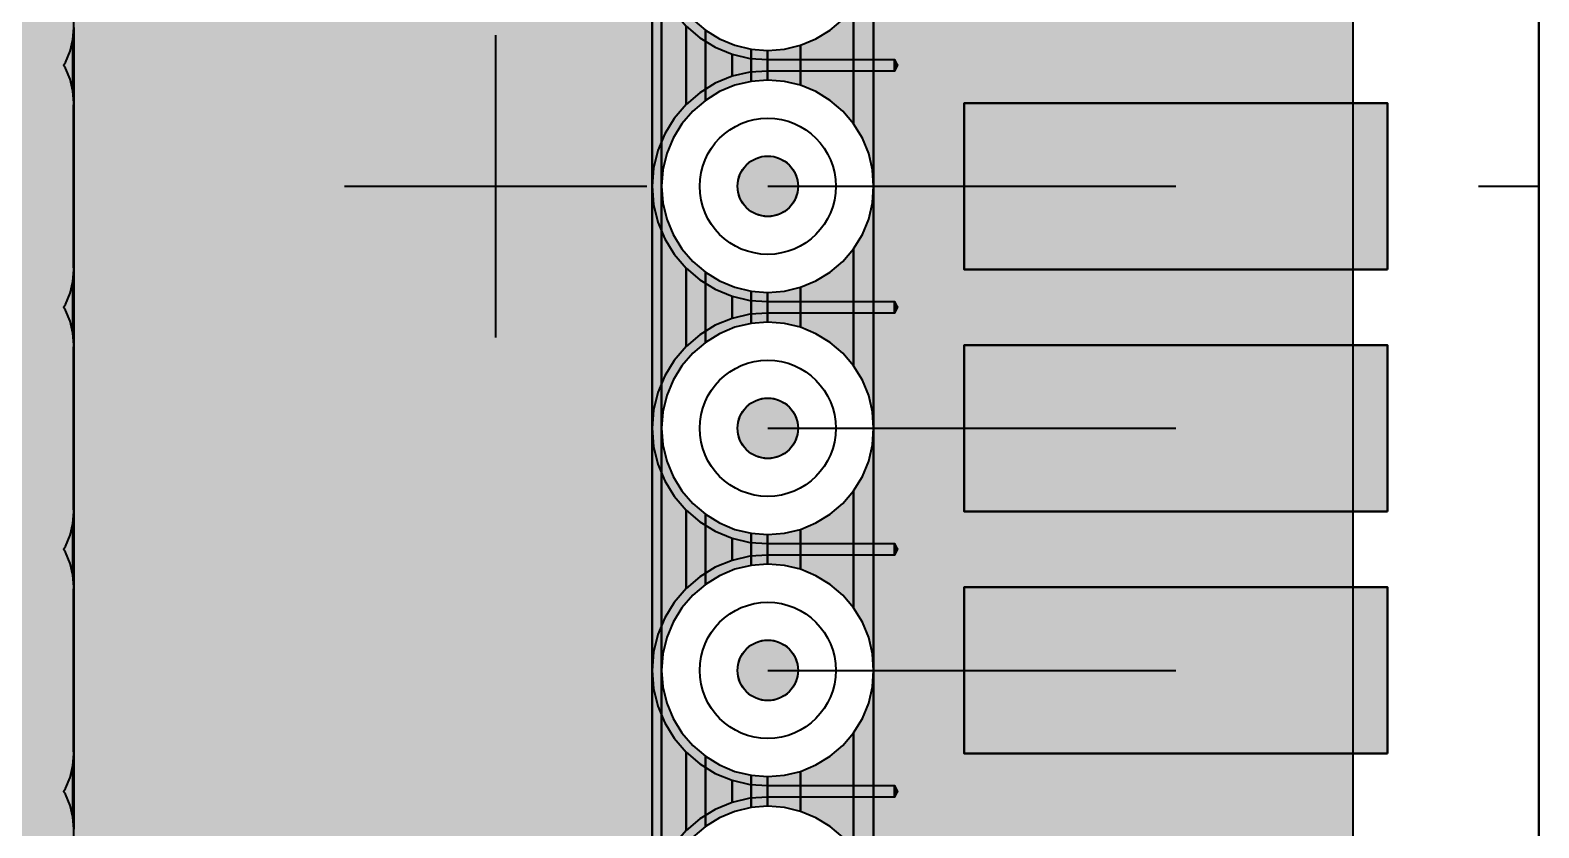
# Model space of a CAD drawing. Header units: millimetres. Extents: x 3.5 to 57, y 2.4 to 42.4.
# Drawn here: x 51.981 to 56.97, y 20.307 to 22.943 of the extents above; entities that cross this region are included whole.
import ezdxf

# ---------------------------------------------------------------- set-up
doc = ezdxf.new("R2010")
doc.units = ezdxf.units.MM
for name, color, linetype in [('bottom_copper', 7, 'Continuous'), ('drill_plated', 7, 'Continuous'), ('outline', 7, 'Continuous'), ('top_copper', 7, 'Continuous'), ('top_silk', 7, 'Continuous')]:
    doc.layers.add(name, color=color, linetype=linetype)

# ---------------------------------------------------------------- blocks, each defined once
blk = doc.blocks.new('Block734')
at = {"layer": 'bottom_copper', "lineweight": 40}
for points in [[(1.8268, 0), (0.2415, 0), (0.2415, 22.5001), (1.8268, 22.5001), (1.8268, 0)], [(0.2415, 11.1354), (0.2383, 11.1903), (0.2254, 11.2439), (0.2043, 11.2948), (0.1755, 11.3418), (0.1755, 11.729), (0.2043, 11.776), (0.2254, 11.8269), (0.2383, 11.8805), (0.2415, 11.9354), (0.2415, 11.1354)], [(0.1755, 11.3418), (0.1398, 11.3837), (0.0979, 11.4194), (0.0509, 11.4482), (0, 11.4693), (0, 11.6015), (0.0509, 11.6226), (0.0979, 11.6514), (0.1398, 11.6871), (0.1755, 11.729), (0.1755, 11.3418)], [(0, 11.4693), (-0.0536, 11.4822), (-0.1085, 11.4865), (-0.109, 11.4864), (-0.109, 11.5844), (-0.1085, 11.5843), (-0.0536, 11.5886), (0, 11.6015), (0, 11.4693)], [(0.2415, 10.3354), (0.2383, 10.3903), (0.2254, 10.4439), (0.2043, 10.4948), (0.1755, 10.5418), (0.1755, 10.929), (0.2043, 10.976), (0.2254, 11.0269), (0.2383, 11.0805), (0.2415, 11.1354), (0.2415, 10.3354)], [(0.1755, 10.5418), (0.1398, 10.5837), (0.0979, 10.6194), (0.0509, 10.6482), (0, 10.6693), (0, 10.8015), (0.0509, 10.8226), (0.0979, 10.8514), (0.1398, 10.8871), (0.1755, 10.929), (0.1755, 10.5418)], [(0, 10.6693), (-0.0536, 10.6822), (-0.1085, 10.6865), (-0.109, 10.6864), (-0.109, 10.7844), (-0.1085, 10.7843), (-0.0536, 10.7886), (0, 10.8015), (0, 10.6693)], [(0.2415, 9.5354), (0.2383, 9.5903), (0.2254, 9.6439), (0.2043, 9.6948), (0.1755, 9.7418), (0.1755, 10.129), (0.2043, 10.176), (0.2254, 10.2269), (0.2383, 10.2805), (0.2415, 10.3354), (0.2415, 9.5354)], [(0.1755, 9.7418), (0.1398, 9.7837), (0.0979, 9.8194), (0.0509, 9.8482), (0, 9.8693), (0, 10.0015), (0.0509, 10.0226), (0.0979, 10.0514), (0.1398, 10.0871), (0.1755, 10.129), (0.1755, 9.7418)], [(0, 9.8693), (-0.0536, 9.8822), (-0.1085, 9.8865), (-0.109, 9.8864), (-0.109, 9.9844), (-0.1085, 9.9843), (-0.0536, 9.9886), (0, 10.0015), (0, 9.8693)], [(0.2415, 8.7354), (0.2383, 8.7903), (0.2254, 8.8439), (0.2043, 8.8948), (0.1755, 8.9418), (0.1755, 9.329), (0.2043, 9.376), (0.2254, 9.4269), (0.2383, 9.4805), (0.2415, 9.5354), (0.2415, 8.7354)], [(0.1755, 8.9418), (0.1398, 8.9837), (0.0979, 9.0194), (0.0509, 9.0482), (0, 9.0693), (0, 9.2015), (0.0509, 9.2226), (0.0979, 9.2514), (0.1398, 9.2871), (0.1755, 9.329), (0.1755, 8.9418)], [(0, 9.0693), (-0.0536, 9.0822), (-0.1085, 9.0865), (-0.109, 9.0864), (-0.109, 9.1844), (-0.1085, 9.1843), (-0.0536, 9.1886), (0, 9.2015), (0, 9.0693)]]:
    blk.add_hatch(color=7, dxfattribs=at).paths.add_polyline_path(points, flags=0)
at = {"layer": 'bottom_copper', "color": 7, "lineweight": 40}
for points in [[(1.8268, 0), (0.2415, 0), (0.2415, 22.5001), (1.8268, 22.5001), (1.8268, 0)], [(0.2415, 11.1354), (0.2383, 11.1903), (0.2254, 11.2439), (0.2043, 11.2948), (0.1755, 11.3418), (0.1755, 11.729), (0.2043, 11.776), (0.2254, 11.8269), (0.2383, 11.8805), (0.2415, 11.9354), (0.2415, 11.1354)], [(0.1755, 11.3418), (0.1398, 11.3837), (0.0979, 11.4194), (0.0509, 11.4482), (0, 11.4693), (0, 11.6015), (0.0509, 11.6226), (0.0979, 11.6514), (0.1398, 11.6871), (0.1755, 11.729), (0.1755, 11.3418)], [(0, 11.4693), (-0.0536, 11.4822), (-0.1085, 11.4865), (-0.109, 11.4864), (-0.109, 11.5844), (-0.1085, 11.5843), (-0.0536, 11.5886), (0, 11.6015), (0, 11.4693)], [(0.2415, 10.3354), (0.2383, 10.3903), (0.2254, 10.4439), (0.2043, 10.4948), (0.1755, 10.5418), (0.1755, 10.929), (0.2043, 10.976), (0.2254, 11.0269), (0.2383, 11.0805), (0.2415, 11.1354), (0.2415, 10.3354)], [(0.1755, 10.5418), (0.1398, 10.5837), (0.0979, 10.6194), (0.0509, 10.6482), (0, 10.6693), (0, 10.8015), (0.0509, 10.8226), (0.0979, 10.8514), (0.1398, 10.8871), (0.1755, 10.929), (0.1755, 10.5418)], [(0, 10.6693), (-0.0536, 10.6822), (-0.1085, 10.6865), (-0.109, 10.6864), (-0.109, 10.7844), (-0.1085, 10.7843), (-0.0536, 10.7886), (0, 10.8015), (0, 10.6693)], [(0.2415, 9.5354), (0.2383, 9.5903), (0.2254, 9.6439), (0.2043, 9.6948), (0.1755, 9.7418), (0.1755, 10.129), (0.2043, 10.176), (0.2254, 10.2269), (0.2383, 10.2805), (0.2415, 10.3354), (0.2415, 9.5354)], [(0.1755, 9.7418), (0.1398, 9.7837), (0.0979, 9.8194), (0.0509, 9.8482), (0, 9.8693), (0, 10.0015), (0.0509, 10.0226), (0.0979, 10.0514), (0.1398, 10.0871), (0.1755, 10.129), (0.1755, 9.7418)], [(0, 9.8693), (-0.0536, 9.8822), (-0.1085, 9.8865), (-0.109, 9.8864), (-0.109, 9.9844), (-0.1085, 9.9843), (-0.0536, 9.9886), (0, 10.0015), (0, 9.8693)], [(0.2415, 8.7354), (0.2383, 8.7903), (0.2254, 8.8439), (0.2043, 8.8948), (0.1755, 8.9418), (0.1755, 9.329), (0.2043, 9.376), (0.2254, 9.4269), (0.2383, 9.4805), (0.2415, 9.5354), (0.2415, 8.7354)], [(0.1755, 8.9418), (0.1398, 8.9837), (0.0979, 9.0194), (0.0509, 9.0482), (0, 9.0693), (0, 9.2015), (0.0509, 9.2226), (0.0979, 9.2514), (0.1398, 9.2871), (0.1755, 9.329), (0.1755, 8.9418)], [(0, 9.0693), (-0.0536, 9.0822), (-0.1085, 9.0865), (-0.109, 9.0864), (-0.109, 9.1844), (-0.1085, 9.1843), (-0.0536, 9.1886), (0, 9.2015), (0, 9.0693)]]:
    blk.add_lwpolyline(points, close=True, dxfattribs=at)
blk = doc.blocks.new('Block2128')
at = {"layer": 'bottom_copper', "lineweight": 40}
for points in [[(4.3404, 8.4999), (0.6267, 8.4999), (0.6267, 31), (4.3404, 31), (4.3404, 8.4999)], [(4.4851, 19.9193), (4.4432, 19.8836), (4.4075, 19.8417), (4.3787, 19.7947), (4.3576, 19.7438), (4.3447, 19.6902), (4.3404, 19.6353), (4.3404, 20.4353), (4.3447, 20.3804), (4.3576, 20.3268), (4.3787, 20.2759), (4.4075, 20.2289), (4.4432, 20.187), (4.4851, 20.1513), (4.4851, 19.9193)], [(4.6366, 19.9821), (4.583, 19.9692), (4.5321, 19.9481), (4.4851, 19.9193), (4.4851, 20.1513), (4.5321, 20.1225), (4.583, 20.1014), (4.6366, 20.0885), (4.6366, 19.9821)], [(4.691, 19.9863), (4.6366, 19.9821), (4.6366, 20.0885), (4.691, 20.0843), (4.691, 19.9863)], [(4.4851, 19.1193), (4.4432, 19.0836), (4.4075, 19.0417), (4.3787, 18.9947), (4.3576, 18.9438), (4.3447, 18.8902), (4.3404, 18.8353), (4.3404, 19.6353), (4.3447, 19.5804), (4.3576, 19.5268), (4.3787, 19.4759), (4.4075, 19.4289), (4.4432, 19.387), (4.4851, 19.3513), (4.4851, 19.1193)], [(4.6366, 19.1821), (4.583, 19.1692), (4.5321, 19.1481), (4.4851, 19.1193), (4.4851, 19.3513), (4.5321, 19.3225), (4.583, 19.3014), (4.6366, 19.2885), (4.6366, 19.1821)], [(4.691, 19.1863), (4.6366, 19.1821), (4.6366, 19.2885), (4.691, 19.2843), (4.691, 19.1863)], [(4.4851, 18.3193), (4.4432, 18.2836), (4.4075, 18.2417), (4.3787, 18.1947), (4.3576, 18.1438), (4.3447, 18.0902), (4.3404, 18.0353), (4.3404, 18.8353), (4.3447, 18.7804), (4.3576, 18.7268), (4.3787, 18.6759), (4.4075, 18.6289), (4.4432, 18.587), (4.4851, 18.5513), (4.4851, 18.3193)], [(4.6366, 18.3821), (4.583, 18.3692), (4.5321, 18.3481), (4.4851, 18.3193), (4.4851, 18.5513), (4.5321, 18.5225), (4.583, 18.5014), (4.6366, 18.4885), (4.6366, 18.3821)], [(4.691, 18.3863), (4.6366, 18.3821), (4.6366, 18.4885), (4.691, 18.4843), (4.691, 18.3863)], [(4.4851, 17.5193), (4.4432, 17.4836), (4.4075, 17.4417), (4.3787, 17.3947), (4.3576, 17.3438), (4.3447, 17.2902), (4.3404, 17.2353), (4.3404, 18.0353), (4.3447, 17.9804), (4.3576, 17.9268), (4.3787, 17.8759), (4.4075, 17.8289), (4.4432, 17.787), (4.4851, 17.7513), (4.4851, 17.5193)], [(4.6366, 17.5821), (4.583, 17.5692), (4.5321, 17.5481), (4.4851, 17.5193), (4.4851, 17.7513), (4.5321, 17.7225), (4.583, 17.7014), (4.6366, 17.6885), (4.6366, 17.5821)], [(4.691, 17.5863), (4.6366, 17.5821), (4.6366, 17.6885), (4.691, 17.6843), (4.691, 17.5863)]]:
    blk.add_hatch(color=7, dxfattribs=at).paths.add_polyline_path(points, flags=0)
at = {"layer": 'bottom_copper', "color": 7, "lineweight": 40}
for points in [[(4.3404, 8.4999), (0.6267, 8.4999), (0.6267, 31), (4.3404, 31), (4.3404, 8.4999)], [(4.4851, 19.9193), (4.4432, 19.8836), (4.4075, 19.8417), (4.3787, 19.7947), (4.3576, 19.7438), (4.3447, 19.6902), (4.3404, 19.6353), (4.3404, 20.4353), (4.3447, 20.3804), (4.3576, 20.3268), (4.3787, 20.2759), (4.4075, 20.2289), (4.4432, 20.187), (4.4851, 20.1513), (4.4851, 19.9193)], [(4.6366, 19.9821), (4.583, 19.9692), (4.5321, 19.9481), (4.4851, 19.9193), (4.4851, 20.1513), (4.5321, 20.1225), (4.583, 20.1014), (4.6366, 20.0885), (4.6366, 19.9821)], [(4.691, 19.9863), (4.6366, 19.9821), (4.6366, 20.0885), (4.691, 20.0843), (4.691, 19.9863)], [(4.4851, 19.1193), (4.4432, 19.0836), (4.4075, 19.0417), (4.3787, 18.9947), (4.3576, 18.9438), (4.3447, 18.8902), (4.3404, 18.8353), (4.3404, 19.6353), (4.3447, 19.5804), (4.3576, 19.5268), (4.3787, 19.4759), (4.4075, 19.4289), (4.4432, 19.387), (4.4851, 19.3513), (4.4851, 19.1193)], [(4.6366, 19.1821), (4.583, 19.1692), (4.5321, 19.1481), (4.4851, 19.1193), (4.4851, 19.3513), (4.5321, 19.3225), (4.583, 19.3014), (4.6366, 19.2885), (4.6366, 19.1821)], [(4.691, 19.1863), (4.6366, 19.1821), (4.6366, 19.2885), (4.691, 19.2843), (4.691, 19.1863)], [(4.4851, 18.3193), (4.4432, 18.2836), (4.4075, 18.2417), (4.3787, 18.1947), (4.3576, 18.1438), (4.3447, 18.0902), (4.3404, 18.0353), (4.3404, 18.8353), (4.3447, 18.7804), (4.3576, 18.7268), (4.3787, 18.6759), (4.4075, 18.6289), (4.4432, 18.587), (4.4851, 18.5513), (4.4851, 18.3193)], [(4.6366, 18.3821), (4.583, 18.3692), (4.5321, 18.3481), (4.4851, 18.3193), (4.4851, 18.5513), (4.5321, 18.5225), (4.583, 18.5014), (4.6366, 18.4885), (4.6366, 18.3821)], [(4.691, 18.3863), (4.6366, 18.3821), (4.6366, 18.4885), (4.691, 18.4843), (4.691, 18.3863)], [(4.4851, 17.5193), (4.4432, 17.4836), (4.4075, 17.4417), (4.3787, 17.3947), (4.3576, 17.3438), (4.3447, 17.2902), (4.3404, 17.2353), (4.3404, 18.0353), (4.3447, 17.9804), (4.3576, 17.9268), (4.3787, 17.8759), (4.4075, 17.8289), (4.4432, 17.787), (4.4851, 17.7513), (4.4851, 17.5193)], [(4.6366, 17.5821), (4.583, 17.5692), (4.5321, 17.5481), (4.4851, 17.5193), (4.4851, 17.7513), (4.5321, 17.7225), (4.583, 17.7014), (4.6366, 17.6885), (4.6366, 17.5821)], [(4.691, 17.5863), (4.6366, 17.5821), (4.6366, 17.6885), (4.691, 17.6843), (4.691, 17.5863)]]:
    blk.add_lwpolyline(points, close=True, dxfattribs=at)
blk = doc.blocks.new('Block21995')
at = {"layer": 'top_copper', "lineweight": 40}
for points in [[(3.6826, 8.4999), (1.7696, 8.4999), (1.7696, 31), (3.6826, 31), (3.6826, 8.4999)], [(3.7946, 19.9055), (3.7556, 19.8599), (3.7243, 19.8088), (3.7013, 19.7534), (3.6873, 19.6951), (3.6826, 19.6353), (3.6826, 20.4353), (3.6873, 20.3755), (3.7013, 20.3172), (3.7243, 20.2618), (3.7556, 20.2107), (3.7946, 20.1651), (3.7946, 19.9055)], [(1.7696, 19.9103), (1.7665, 19.9501), (1.7665, 20.1204), (1.7696, 20.1603), (1.7696, 19.9103)], [(3.9467, 19.9988), (3.8913, 19.9758), (3.8402, 19.9445), (3.7946, 19.9055), (3.7946, 20.1651), (3.8402, 20.1261), (3.8913, 20.0948), (3.9467, 20.0718), (3.9467, 19.9988)], [(1.7665, 19.9502), (1.7572, 19.989), (1.7419, 20.026), (1.7361, 20.0353), (1.7419, 20.0446), (1.7572, 20.0816), (1.7665, 20.1204), (1.7665, 19.9502)], [(4.4838, 20.0163), (4.0648, 20.0163), (4.005, 20.0128), (3.9467, 19.9988), (3.9467, 20.0718), (4.005, 20.0578), (4.0648, 20.0543), (4.4838, 20.0543), (4.4838, 20.0163)], [(4.4878, 20.026), (4.4838, 20.0163), (4.4838, 20.0543), (4.4878, 20.0446), (4.4935, 20.0353), (4.4878, 20.026)], [(1.7696, 19.3603), (1.7688, 19.3703), (1.7688, 19.9004), (1.7696, 19.9103), (1.7696, 19.3603)], [(3.7946, 19.1055), (3.7556, 19.0599), (3.7243, 19.0088), (3.7013, 18.9534), (3.6873, 18.8951), (3.6826, 18.8353), (3.6826, 19.6353), (3.6873, 19.5755), (3.7013, 19.5172), (3.7243, 19.4618), (3.7556, 19.4107), (3.7946, 19.3651), (3.7946, 19.1055)], [(1.7696, 19.1103), (1.7665, 19.1501), (1.7665, 19.3204), (1.7696, 19.3603), (1.7696, 19.1103)], [(3.9467, 19.1988), (3.8913, 19.1758), (3.8402, 19.1445), (3.7946, 19.1055), (3.7946, 19.3651), (3.8402, 19.3261), (3.8913, 19.2948), (3.9467, 19.2718), (3.9467, 19.1988)], [(1.7665, 19.1502), (1.7572, 19.189), (1.7419, 19.226), (1.7361, 19.2353), (1.7419, 19.2446), (1.7572, 19.2816), (1.7665, 19.3204), (1.7665, 19.1502)], [(4.4838, 19.2163), (4.0648, 19.2163), (4.005, 19.2128), (3.9467, 19.1988), (3.9467, 19.2718), (4.005, 19.2578), (4.0648, 19.2543), (4.4838, 19.2543), (4.4838, 19.2163)], [(4.4878, 19.226), (4.4838, 19.2163), (4.4838, 19.2543), (4.4878, 19.2446), (4.4935, 19.2353), (4.4878, 19.226)], [(1.7696, 18.5603), (1.7688, 18.5703), (1.7688, 19.1004), (1.7696, 19.1103), (1.7696, 18.5603)], [(3.7946, 18.3055), (3.7556, 18.2599), (3.7243, 18.2088), (3.7013, 18.1534), (3.6873, 18.0951), (3.6826, 18.0353), (3.6826, 18.8353), (3.6873, 18.7755), (3.7013, 18.7172), (3.7243, 18.6618), (3.7556, 18.6107), (3.7946, 18.5651), (3.7946, 18.3055)], [(3.9467, 18.3988), (3.8913, 18.3758), (3.8402, 18.3445), (3.7946, 18.3055), (3.7946, 18.5651), (3.8402, 18.5261), (3.8913, 18.4948), (3.9467, 18.4718), (3.9467, 18.3988)], [(1.7665, 18.3502), (1.7572, 18.389), (1.7419, 18.426), (1.7361, 18.4353), (1.7419, 18.4446), (1.7572, 18.4816), (1.7665, 18.5204), (1.7665, 18.3502)], [(1.7696, 18.3103), (1.7665, 18.3501), (1.7665, 18.5204), (1.7696, 18.5603), (1.7696, 18.3103)], [(4.4838, 18.4163), (4.0648, 18.4163), (4.005, 18.4128), (3.9467, 18.3988), (3.9467, 18.4718), (4.005, 18.4578), (4.0648, 18.4543), (4.4838, 18.4543), (4.4838, 18.4163)], [(4.4878, 18.426), (4.4838, 18.4163), (4.4838, 18.4543), (4.4878, 18.4446), (4.4935, 18.4353), (4.4878, 18.426)], [(1.7696, 17.7603), (1.7688, 17.7703), (1.7688, 18.3004), (1.7696, 18.3103), (1.7696, 17.7603)], [(3.7946, 17.5055), (3.7556, 17.4599), (3.7243, 17.4088), (3.7013, 17.3534), (3.6873, 17.2951), (3.6826, 17.2353), (3.6826, 18.0353), (3.6873, 17.9755), (3.7013, 17.9172), (3.7243, 17.8618), (3.7556, 17.8107), (3.7946, 17.7651), (3.7946, 17.5055)], [(3.9467, 17.5988), (3.8913, 17.5758), (3.8402, 17.5445), (3.7946, 17.5055), (3.7946, 17.7651), (3.8402, 17.7261), (3.8913, 17.6948), (3.9467, 17.6718), (3.9467, 17.5988)], [(1.7665, 17.5502), (1.7572, 17.589), (1.7419, 17.626), (1.7361, 17.6353), (1.7419, 17.6446), (1.7572, 17.6816), (1.7665, 17.7204), (1.7665, 17.5502)], [(1.7696, 17.5103), (1.7665, 17.5501), (1.7665, 17.7204), (1.7696, 17.7603), (1.7696, 17.5103)], [(4.4838, 17.6163), (4.0648, 17.6163), (4.005, 17.6128), (3.9467, 17.5988), (3.9467, 17.6718), (4.005, 17.6578), (4.0648, 17.6543), (4.4838, 17.6543), (4.4838, 17.6163)], [(4.4878, 17.626), (4.4838, 17.6163), (4.4838, 17.6543), (4.4878, 17.6446), (4.4935, 17.6353), (4.4878, 17.626)]]:
    blk.add_hatch(color=7, dxfattribs=at).paths.add_polyline_path(points, flags=0)
at = {"layer": 'top_copper', "color": 7, "lineweight": 40}
for points in [[(3.6826, 8.4999), (1.7696, 8.4999), (1.7696, 31), (3.6826, 31), (3.6826, 8.4999)], [(3.7946, 19.9055), (3.7556, 19.8599), (3.7243, 19.8088), (3.7013, 19.7534), (3.6873, 19.6951), (3.6826, 19.6353), (3.6826, 20.4353), (3.6873, 20.3755), (3.7013, 20.3172), (3.7243, 20.2618), (3.7556, 20.2107), (3.7946, 20.1651), (3.7946, 19.9055)], [(1.7696, 19.9103), (1.7665, 19.9501), (1.7665, 20.1204), (1.7696, 20.1603), (1.7696, 19.9103)], [(3.9467, 19.9988), (3.8913, 19.9758), (3.8402, 19.9445), (3.7946, 19.9055), (3.7946, 20.1651), (3.8402, 20.1261), (3.8913, 20.0948), (3.9467, 20.0718), (3.9467, 19.9988)], [(1.7665, 19.9502), (1.7572, 19.989), (1.7419, 20.026), (1.7361, 20.0353), (1.7419, 20.0446), (1.7572, 20.0816), (1.7665, 20.1204), (1.7665, 19.9502)], [(4.4838, 20.0163), (4.0648, 20.0163), (4.005, 20.0128), (3.9467, 19.9988), (3.9467, 20.0718), (4.005, 20.0578), (4.0648, 20.0543), (4.4838, 20.0543), (4.4838, 20.0163)], [(4.4878, 20.026), (4.4838, 20.0163), (4.4838, 20.0543), (4.4878, 20.0446), (4.4935, 20.0353), (4.4878, 20.026)], [(1.7696, 19.3603), (1.7688, 19.3703), (1.7688, 19.9004), (1.7696, 19.9103), (1.7696, 19.3603)], [(3.7946, 19.1055), (3.7556, 19.0599), (3.7243, 19.0088), (3.7013, 18.9534), (3.6873, 18.8951), (3.6826, 18.8353), (3.6826, 19.6353), (3.6873, 19.5755), (3.7013, 19.5172), (3.7243, 19.4618), (3.7556, 19.4107), (3.7946, 19.3651), (3.7946, 19.1055)], [(1.7696, 19.1103), (1.7665, 19.1501), (1.7665, 19.3204), (1.7696, 19.3603), (1.7696, 19.1103)], [(3.9467, 19.1988), (3.8913, 19.1758), (3.8402, 19.1445), (3.7946, 19.1055), (3.7946, 19.3651), (3.8402, 19.3261), (3.8913, 19.2948), (3.9467, 19.2718), (3.9467, 19.1988)], [(1.7665, 19.1502), (1.7572, 19.189), (1.7419, 19.226), (1.7361, 19.2353), (1.7419, 19.2446), (1.7572, 19.2816), (1.7665, 19.3204), (1.7665, 19.1502)], [(4.4838, 19.2163), (4.0648, 19.2163), (4.005, 19.2128), (3.9467, 19.1988), (3.9467, 19.2718), (4.005, 19.2578), (4.0648, 19.2543), (4.4838, 19.2543), (4.4838, 19.2163)], [(4.4878, 19.226), (4.4838, 19.2163), (4.4838, 19.2543), (4.4878, 19.2446), (4.4935, 19.2353), (4.4878, 19.226)], [(1.7696, 18.5603), (1.7688, 18.5703), (1.7688, 19.1004), (1.7696, 19.1103), (1.7696, 18.5603)], [(3.7946, 18.3055), (3.7556, 18.2599), (3.7243, 18.2088), (3.7013, 18.1534), (3.6873, 18.0951), (3.6826, 18.0353), (3.6826, 18.8353), (3.6873, 18.7755), (3.7013, 18.7172), (3.7243, 18.6618), (3.7556, 18.6107), (3.7946, 18.5651), (3.7946, 18.3055)], [(3.9467, 18.3988), (3.8913, 18.3758), (3.8402, 18.3445), (3.7946, 18.3055), (3.7946, 18.5651), (3.8402, 18.5261), (3.8913, 18.4948), (3.9467, 18.4718), (3.9467, 18.3988)], [(1.7665, 18.3502), (1.7572, 18.389), (1.7419, 18.426), (1.7361, 18.4353), (1.7419, 18.4446), (1.7572, 18.4816), (1.7665, 18.5204), (1.7665, 18.3502)], [(1.7696, 18.3103), (1.7665, 18.3501), (1.7665, 18.5204), (1.7696, 18.5603), (1.7696, 18.3103)], [(4.4838, 18.4163), (4.0648, 18.4163), (4.005, 18.4128), (3.9467, 18.3988), (3.9467, 18.4718), (4.005, 18.4578), (4.0648, 18.4543), (4.4838, 18.4543), (4.4838, 18.4163)], [(4.4878, 18.426), (4.4838, 18.4163), (4.4838, 18.4543), (4.4878, 18.4446), (4.4935, 18.4353), (4.4878, 18.426)], [(1.7696, 17.7603), (1.7688, 17.7703), (1.7688, 18.3004), (1.7696, 18.3103), (1.7696, 17.7603)], [(3.7946, 17.5055), (3.7556, 17.4599), (3.7243, 17.4088), (3.7013, 17.3534), (3.6873, 17.2951), (3.6826, 17.2353), (3.6826, 18.0353), (3.6873, 17.9755), (3.7013, 17.9172), (3.7243, 17.8618), (3.7556, 17.8107), (3.7946, 17.7651), (3.7946, 17.5055)], [(3.9467, 17.5988), (3.8913, 17.5758), (3.8402, 17.5445), (3.7946, 17.5055), (3.7946, 17.7651), (3.8402, 17.7261), (3.8913, 17.6948), (3.9467, 17.6718), (3.9467, 17.5988)], [(1.7665, 17.5502), (1.7572, 17.589), (1.7419, 17.626), (1.7361, 17.6353), (1.7419, 17.6446), (1.7572, 17.6816), (1.7665, 17.7204), (1.7665, 17.5502)], [(1.7696, 17.5103), (1.7665, 17.5501), (1.7665, 17.7204), (1.7696, 17.7603), (1.7696, 17.5103)], [(4.4838, 17.6163), (4.0648, 17.6163), (4.005, 17.6128), (3.9467, 17.5988), (3.9467, 17.6718), (4.005, 17.6578), (4.0648, 17.6543), (4.4838, 17.6543), (4.4838, 17.6163)], [(4.4878, 17.626), (4.4838, 17.6163), (4.4838, 17.6543), (4.4878, 17.6446), (4.4935, 17.6353), (4.4878, 17.626)]]:
    blk.add_lwpolyline(points, close=True, dxfattribs=at)

msp = doc.modelspace()

# ---------------------------------------------------------------- hatches: boundary and pattern name
at = {"layer": 'bottom_copper', "lineweight": 40}
for points in [[(54.5184, 22.4076), (54.5127, 22.3888), (54.5034, 22.3715), (54.491, 22.3564), (54.4759, 22.344), (54.4586, 22.3347), (54.4398, 22.329), (54.4203, 22.3271), (54.4008, 22.329), (54.382, 22.3347), (54.3647, 22.344), (54.3496, 22.3564), (54.3372, 22.3715), (54.3279, 22.3888), (54.3222, 22.4076), (54.3203, 22.4271), (54.3222, 22.4466), (54.3279, 22.4654), (54.3372, 22.4827), (54.3496, 22.4978), (54.3647, 22.5102), (54.382, 22.5195), (54.4008, 22.5252), (54.4203, 22.5271), (54.4398, 22.5252), (54.4586, 22.5195), (54.4759, 22.5102), (54.491, 22.4978), (54.5034, 22.4827), (54.5127, 22.4654), (54.5184, 22.4466), (54.5203, 22.4271), (54.5184, 22.4076)], [(54.5184, 21.6076), (54.5127, 21.5888), (54.5034, 21.5715), (54.491, 21.5564), (54.4759, 21.544), (54.4586, 21.5347), (54.4398, 21.529), (54.4203, 21.5271), (54.4008, 21.529), (54.382, 21.5347), (54.3647, 21.544), (54.3496, 21.5564), (54.3372, 21.5715), (54.3279, 21.5888), (54.3222, 21.6076), (54.3203, 21.6271), (54.3222, 21.6466), (54.3279, 21.6654), (54.3372, 21.6827), (54.3496, 21.6978), (54.3647, 21.7102), (54.382, 21.7195), (54.4008, 21.7252), (54.4203, 21.7271), (54.4398, 21.7252), (54.4586, 21.7195), (54.4759, 21.7102), (54.491, 21.6978), (54.5034, 21.6827), (54.5127, 21.6654), (54.5184, 21.6466), (54.5203, 21.6271), (54.5184, 21.6076)], [(54.5184, 20.8076), (54.5127, 20.7888), (54.5034, 20.7715), (54.491, 20.7564), (54.4759, 20.744), (54.4586, 20.7347), (54.4398, 20.729), (54.4203, 20.7271), (54.4008, 20.729), (54.382, 20.7347), (54.3647, 20.744), (54.3496, 20.7564), (54.3372, 20.7715), (54.3279, 20.7888), (54.3222, 20.8076), (54.3203, 20.8271), (54.3222, 20.8466), (54.3279, 20.8654), (54.3372, 20.8827), (54.3496, 20.8978), (54.3647, 20.9102), (54.382, 20.9195), (54.4008, 20.9252), (54.4203, 20.9271), (54.4398, 20.9252), (54.4586, 20.9195), (54.4759, 20.9102), (54.491, 20.8978), (54.5034, 20.8827), (54.5127, 20.8654), (54.5184, 20.8466), (54.5203, 20.8271), (54.5184, 20.8076)]]:
    msp.add_hatch(color=7, dxfattribs=at).paths.add_polyline_path(points, flags=0)
at = {"layer": 'drill_plated', "lineweight": 40}
for points in [[(54.5184, 22.4076), (54.5127, 22.3888), (54.5034, 22.3715), (54.491, 22.3564), (54.4759, 22.344), (54.4586, 22.3347), (54.4398, 22.329), (54.4203, 22.3271), (54.4008, 22.329), (54.382, 22.3347), (54.3647, 22.344), (54.3496, 22.3564), (54.3372, 22.3715), (54.3279, 22.3888), (54.3222, 22.4076), (54.3203, 22.4271), (54.3222, 22.4466), (54.3279, 22.4654), (54.3372, 22.4827), (54.3496, 22.4978), (54.3647, 22.5102), (54.382, 22.5195), (54.4008, 22.5252), (54.4203, 22.5271), (54.4398, 22.5252), (54.4586, 22.5195), (54.4759, 22.5102), (54.491, 22.4978), (54.5034, 22.4827), (54.5127, 22.4654), (54.5184, 22.4466), (54.5203, 22.4271), (54.5184, 22.4076)], [(54.5184, 21.6076), (54.5127, 21.5888), (54.5034, 21.5715), (54.491, 21.5564), (54.4759, 21.544), (54.4586, 21.5347), (54.4398, 21.529), (54.4203, 21.5271), (54.4008, 21.529), (54.382, 21.5347), (54.3647, 21.544), (54.3496, 21.5564), (54.3372, 21.5715), (54.3279, 21.5888), (54.3222, 21.6076), (54.3203, 21.6271), (54.3222, 21.6466), (54.3279, 21.6654), (54.3372, 21.6827), (54.3496, 21.6978), (54.3647, 21.7102), (54.382, 21.7195), (54.4008, 21.7252), (54.4203, 21.7271), (54.4398, 21.7252), (54.4586, 21.7195), (54.4759, 21.7102), (54.491, 21.6978), (54.5034, 21.6827), (54.5127, 21.6654), (54.5184, 21.6466), (54.5203, 21.6271), (54.5184, 21.6076)], [(54.5184, 20.8076), (54.5127, 20.7888), (54.5034, 20.7715), (54.491, 20.7564), (54.4759, 20.744), (54.4586, 20.7347), (54.4398, 20.729), (54.4203, 20.7271), (54.4008, 20.729), (54.382, 20.7347), (54.3647, 20.744), (54.3496, 20.7564), (54.3372, 20.7715), (54.3279, 20.7888), (54.3222, 20.8076), (54.3203, 20.8271), (54.3222, 20.8466), (54.3279, 20.8654), (54.3372, 20.8827), (54.3496, 20.8978), (54.3647, 20.9102), (54.382, 20.9195), (54.4008, 20.9252), (54.4203, 20.9271), (54.4398, 20.9252), (54.4586, 20.9195), (54.4759, 20.9102), (54.491, 20.8978), (54.5034, 20.8827), (54.5127, 20.8654), (54.5184, 20.8466), (54.5203, 20.8271), (54.5184, 20.8076)]]:
    msp.add_hatch(color=7, dxfattribs=at).paths.add_polyline_path(points, flags=0)
at = {"layer": 'top_copper', "lineweight": 40}
for points in [[(56.4703, 22.1521), (55.0703, 22.1521), (55.0703, 22.7021), (56.4703, 22.7021), (56.4703, 22.1521)], [(54.5184, 22.4076), (54.5127, 22.3888), (54.5034, 22.3715), (54.491, 22.3564), (54.4759, 22.344), (54.4586, 22.3347), (54.4398, 22.329), (54.4203, 22.3271), (54.4008, 22.329), (54.382, 22.3347), (54.3647, 22.344), (54.3496, 22.3564), (54.3372, 22.3715), (54.3279, 22.3888), (54.3222, 22.4076), (54.3203, 22.4271), (54.3222, 22.4466), (54.3279, 22.4654), (54.3372, 22.4827), (54.3496, 22.4978), (54.3647, 22.5102), (54.382, 22.5195), (54.4008, 22.5252), (54.4203, 22.5271), (54.4398, 22.5252), (54.4586, 22.5195), (54.4759, 22.5102), (54.491, 22.4978), (54.5034, 22.4827), (54.5127, 22.4654), (54.5184, 22.4466), (54.5203, 22.4271), (54.5184, 22.4076)], [(56.4703, 21.3521), (55.0703, 21.3521), (55.0703, 21.9021), (56.4703, 21.9021), (56.4703, 21.3521)], [(54.5184, 21.6076), (54.5127, 21.5888), (54.5034, 21.5715), (54.491, 21.5564), (54.4759, 21.544), (54.4586, 21.5347), (54.4398, 21.529), (54.4203, 21.5271), (54.4008, 21.529), (54.382, 21.5347), (54.3647, 21.544), (54.3496, 21.5564), (54.3372, 21.5715), (54.3279, 21.5888), (54.3222, 21.6076), (54.3203, 21.6271), (54.3222, 21.6466), (54.3279, 21.6654), (54.3372, 21.6827), (54.3496, 21.6978), (54.3647, 21.7102), (54.382, 21.7195), (54.4008, 21.7252), (54.4203, 21.7271), (54.4398, 21.7252), (54.4586, 21.7195), (54.4759, 21.7102), (54.491, 21.6978), (54.5034, 21.6827), (54.5127, 21.6654), (54.5184, 21.6466), (54.5203, 21.6271), (54.5184, 21.6076)], [(56.4703, 20.5521), (55.0703, 20.5521), (55.0703, 21.1021), (56.4703, 21.1021), (56.4703, 20.5521)], [(54.5184, 20.8076), (54.5127, 20.7888), (54.5034, 20.7715), (54.491, 20.7564), (54.4759, 20.744), (54.4586, 20.7347), (54.4398, 20.729), (54.4203, 20.7271), (54.4008, 20.729), (54.382, 20.7347), (54.3647, 20.744), (54.3496, 20.7564), (54.3372, 20.7715), (54.3279, 20.7888), (54.3222, 20.8076), (54.3203, 20.8271), (54.3222, 20.8466), (54.3279, 20.8654), (54.3372, 20.8827), (54.3496, 20.8978), (54.3647, 20.9102), (54.382, 20.9195), (54.4008, 20.9252), (54.4203, 20.9271), (54.4398, 20.9252), (54.4586, 20.9195), (54.4759, 20.9102), (54.491, 20.8978), (54.5034, 20.8827), (54.5127, 20.8654), (54.5184, 20.8466), (54.5203, 20.8271), (54.5184, 20.8076)]]:
    msp.add_hatch(color=7, dxfattribs=at).paths.add_polyline_path(points, flags=0)

# ---------------------------------------------------------------- linework, layer by layer
at = {"layer": 'bottom_copper', "color": 7, "lineweight": 40}
for p, q in [((56.3556, 33.7918), (56.3556, 11.2917)), ((54.172, 22.9788), (54.2139, 22.9431)), ((54.6267, 22.9431), (54.6686, 22.9788)), ((54.2139, 22.9431), (54.2609, 22.9143)), ((54.2609, 22.9143), (54.3118, 22.8932)), ((54.5288, 22.8932), (54.5797, 22.9143)), ((54.5797, 22.9143), (54.6267, 22.9431)), ((54.3118, 22.8932), (54.3654, 22.8803)), ((54.3654, 22.8803), (54.4198, 22.8761)), ((54.4198, 22.7781), (54.4198, 22.8761)), ((54.4198, 22.8761), (54.4203, 22.876)), ((54.4198, 22.8761), (54.4198, 22.7781)), ((54.4203, 22.876), (54.4752, 22.8803)), ((54.4752, 22.8803), (54.5288, 22.8932)), ((54.3118, 22.761), (54.2609, 22.7399)), ((54.3654, 22.7739), (54.3118, 22.761)), ((54.4198, 22.7781), (54.3654, 22.7739)), ((54.4203, 22.7782), (54.4198, 22.7781)), ((54.4752, 22.7739), (54.4203, 22.7782)), ((54.5288, 22.761), (54.4752, 22.7739)), ((54.5797, 22.7399), (54.5288, 22.761)), ((54.2139, 22.7111), (54.172, 22.6754)), ((54.2609, 22.7399), (54.2139, 22.7111)), ((54.6267, 22.7111), (54.5797, 22.7399)), ((54.6686, 22.6754), (54.6267, 22.7111)), ((54.172, 22.6754), (54.1363, 22.6335)), ((54.7043, 22.6335), (54.6686, 22.6754)), ((54.1363, 22.6335), (54.1075, 22.5865)), ((54.7331, 22.5865), (54.7043, 22.6335)), ((54.1075, 22.5865), (54.0864, 22.5356)), ((54.7542, 22.5356), (54.7331, 22.5865)), ((54.0864, 22.5356), (54.0735, 22.482)), ((54.7671, 22.482), (54.7542, 22.5356)), ((54.0735, 22.482), (54.0692, 22.4271)), ((54.7703, 22.4271), (54.7671, 22.482)), ((54.0692, 22.4271), (54.0735, 22.3722)), ((54.7671, 22.3722), (54.7703, 22.4271)), ((54.0735, 22.3722), (54.0864, 22.3186)), ((54.7542, 22.3186), (54.7671, 22.3722)), ((54.0864, 22.3186), (54.1075, 22.2677)), ((54.7331, 22.2677), (54.7542, 22.3186)), ((54.1075, 22.2677), (54.1363, 22.2207)), ((54.7043, 22.2207), (54.7331, 22.2677)), ((54.1363, 22.2207), (54.172, 22.1788)), ((54.6686, 22.1788), (54.7043, 22.2207)), ((54.172, 22.1788), (54.2139, 22.1431)), ((54.6267, 22.1431), (54.6686, 22.1788)), ((54.2139, 22.1431), (54.2609, 22.1143)), ((54.2609, 22.1143), (54.3118, 22.0932)), ((54.5288, 22.0932), (54.5797, 22.1143)), ((54.5797, 22.1143), (54.6267, 22.1431)), ((54.3118, 22.0932), (54.3654, 22.0803)), ((54.3654, 22.0803), (54.4198, 22.0761)), ((54.4198, 21.9781), (54.4198, 22.0761)), ((54.4198, 22.0761), (54.4203, 22.076)), ((54.4198, 22.0761), (54.4198, 21.9781)), ((54.4203, 22.076), (54.4752, 22.0803)), ((54.4752, 22.0803), (54.5288, 22.0932)), ((54.3118, 21.961), (54.2609, 21.9399)), ((54.3654, 21.9739), (54.3118, 21.961)), ((54.4198, 21.9781), (54.3654, 21.9739)), ((54.4203, 21.9782), (54.4198, 21.9781)), ((54.4752, 21.9739), (54.4203, 21.9782)), ((54.5288, 21.961), (54.4752, 21.9739)), ((54.5797, 21.9399), (54.5288, 21.961)), ((54.2139, 21.9111), (54.172, 21.8754)), ((54.2609, 21.9399), (54.2139, 21.9111)), ((54.6267, 21.9111), (54.5797, 21.9399)), ((54.6686, 21.8754), (54.6267, 21.9111)), ((54.172, 21.8754), (54.1363, 21.8335)), ((54.7043, 21.8335), (54.6686, 21.8754)), ((54.1363, 21.8335), (54.1075, 21.7865)), ((54.7331, 21.7865), (54.7043, 21.8335)), ((54.1075, 21.7865), (54.0864, 21.7356)), ((54.7542, 21.7356), (54.7331, 21.7865)), ((54.0864, 21.7356), (54.0735, 21.682)), ((54.7671, 21.682), (54.7542, 21.7356)), ((54.0735, 21.682), (54.0692, 21.6271)), ((54.7703, 21.6271), (54.7671, 21.682)), ((54.0692, 21.6271), (54.0735, 21.5722)), ((54.7671, 21.5722), (54.7703, 21.6271)), ((54.0735, 21.5722), (54.0864, 21.5186)), ((54.7542, 21.5186), (54.7671, 21.5722)), ((54.0864, 21.5186), (54.1075, 21.4677)), ((54.7331, 21.4677), (54.7542, 21.5186)), ((54.1075, 21.4677), (54.1363, 21.4207)), ((54.7043, 21.4207), (54.7331, 21.4677)), ((54.1363, 21.4207), (54.172, 21.3788)), ((54.6686, 21.3788), (54.7043, 21.4207)), ((54.172, 21.3788), (54.2139, 21.3431)), ((54.6267, 21.3431), (54.6686, 21.3788)), ((54.2139, 21.3431), (54.2609, 21.3143)), ((54.2609, 21.3143), (54.3118, 21.2932)), ((54.5288, 21.2932), (54.5797, 21.3143)), ((54.5797, 21.3143), (54.6267, 21.3431)), ((54.3118, 21.2932), (54.3654, 21.2803)), ((54.3654, 21.2803), (54.4198, 21.2761)), ((54.4198, 21.1781), (54.4198, 21.2761)), ((54.4198, 21.2761), (54.4203, 21.276)), ((54.4198, 21.2761), (54.4198, 21.1781)), ((54.4203, 21.276), (54.4752, 21.2803)), ((54.4752, 21.2803), (54.5288, 21.2932)), ((54.3118, 21.161), (54.2609, 21.1399)), ((54.3654, 21.1739), (54.3118, 21.161)), ((54.4198, 21.1781), (54.3654, 21.1739)), ((54.4203, 21.1782), (54.4198, 21.1781)), ((54.4752, 21.1739), (54.4203, 21.1782)), ((54.5288, 21.161), (54.4752, 21.1739)), ((54.5797, 21.1399), (54.5288, 21.161)), ((54.2139, 21.1111), (54.172, 21.0754)), ((54.2609, 21.1399), (54.2139, 21.1111)), ((54.6267, 21.1111), (54.5797, 21.1399)), ((54.6686, 21.0754), (54.6267, 21.1111)), ((54.172, 21.0754), (54.1363, 21.0335)), ((54.7043, 21.0335), (54.6686, 21.0754)), ((54.1363, 21.0335), (54.1075, 20.9865)), ((54.7331, 20.9865), (54.7043, 21.0335)), ((54.1075, 20.9865), (54.0864, 20.9356)), ((54.7542, 20.9356), (54.7331, 20.9865)), ((54.0864, 20.9356), (54.0735, 20.882)), ((54.7671, 20.882), (54.7542, 20.9356)), ((54.0735, 20.882), (54.0692, 20.8271)), ((54.7703, 20.8271), (54.7671, 20.882)), ((54.0692, 20.8271), (54.0735, 20.7722)), ((54.7671, 20.7722), (54.7703, 20.8271)), ((54.0735, 20.7722), (54.0864, 20.7186)), ((54.7542, 20.7186), (54.7671, 20.7722)), ((54.0864, 20.7186), (54.1075, 20.6677)), ((54.7331, 20.6677), (54.7542, 20.7186)), ((54.1075, 20.6677), (54.1363, 20.6207)), ((54.7043, 20.6207), (54.7331, 20.6677)), ((54.1363, 20.6207), (54.172, 20.5788)), ((54.6686, 20.5788), (54.7043, 20.6207)), ((54.172, 20.5788), (54.2139, 20.5431)), ((54.6267, 20.5431), (54.6686, 20.5788)), ((54.2139, 20.5431), (54.2609, 20.5143)), ((54.2609, 20.5143), (54.3118, 20.4932)), ((54.5288, 20.4932), (54.5797, 20.5143)), ((54.5797, 20.5143), (54.6267, 20.5431)), ((54.3118, 20.4932), (54.3654, 20.4803)), ((54.3654, 20.4803), (54.4198, 20.4761)), ((54.4198, 20.3781), (54.4198, 20.4761)), ((54.4198, 20.4761), (54.4203, 20.476)), ((54.4198, 20.4761), (54.4198, 20.3781)), ((54.4203, 20.476), (54.4752, 20.4803)), ((54.4752, 20.4803), (54.5288, 20.4932)), ((54.3118, 20.361), (54.2609, 20.3399)), ((54.3654, 20.3739), (54.3118, 20.361)), ((54.4198, 20.3781), (54.3654, 20.3739)), ((54.4203, 20.3782), (54.4198, 20.3781)), ((54.4752, 20.3739), (54.4203, 20.3782)), ((54.5288, 20.361), (54.4752, 20.3739)), ((54.5797, 20.3399), (54.5288, 20.361)), ((54.2139, 20.3111), (54.172, 20.2754)), ((54.2609, 20.3399), (54.2139, 20.3111)), ((54.6267, 20.3111), (54.5797, 20.3399)), ((54.6686, 20.2754), (54.6267, 20.3111))]:
    msp.add_line(p, q, dxfattribs=at)
for points in [[(54.5184, 22.4076), (54.5127, 22.3888), (54.5034, 22.3715), (54.491, 22.3564), (54.4759, 22.344), (54.4586, 22.3347), (54.4398, 22.329), (54.4203, 22.3271), (54.4008, 22.329), (54.382, 22.3347), (54.3647, 22.344), (54.3496, 22.3564), (54.3372, 22.3715), (54.3279, 22.3888), (54.3222, 22.4076), (54.3203, 22.4271), (54.3222, 22.4466), (54.3279, 22.4654), (54.3372, 22.4827), (54.3496, 22.4978), (54.3647, 22.5102), (54.382, 22.5195), (54.4008, 22.5252), (54.4203, 22.5271), (54.4398, 22.5252), (54.4586, 22.5195), (54.4759, 22.5102), (54.491, 22.4978), (54.5034, 22.4827), (54.5127, 22.4654), (54.5184, 22.4466), (54.5203, 22.4271), (54.5184, 22.4076)], [(54.5184, 21.6076), (54.5127, 21.5888), (54.5034, 21.5715), (54.491, 21.5564), (54.4759, 21.544), (54.4586, 21.5347), (54.4398, 21.529), (54.4203, 21.5271), (54.4008, 21.529), (54.382, 21.5347), (54.3647, 21.544), (54.3496, 21.5564), (54.3372, 21.5715), (54.3279, 21.5888), (54.3222, 21.6076), (54.3203, 21.6271), (54.3222, 21.6466), (54.3279, 21.6654), (54.3372, 21.6827), (54.3496, 21.6978), (54.3647, 21.7102), (54.382, 21.7195), (54.4008, 21.7252), (54.4203, 21.7271), (54.4398, 21.7252), (54.4586, 21.7195), (54.4759, 21.7102), (54.491, 21.6978), (54.5034, 21.6827), (54.5127, 21.6654), (54.5184, 21.6466), (54.5203, 21.6271), (54.5184, 21.6076)], [(54.5184, 20.8076), (54.5127, 20.7888), (54.5034, 20.7715), (54.491, 20.7564), (54.4759, 20.744), (54.4586, 20.7347), (54.4398, 20.729), (54.4203, 20.7271), (54.4008, 20.729), (54.382, 20.7347), (54.3647, 20.744), (54.3496, 20.7564), (54.3372, 20.7715), (54.3279, 20.7888), (54.3222, 20.8076), (54.3203, 20.8271), (54.3222, 20.8466), (54.3279, 20.8654), (54.3372, 20.8827), (54.3496, 20.8978), (54.3647, 20.9102), (54.382, 20.9195), (54.4008, 20.9252), (54.4203, 20.9271), (54.4398, 20.9252), (54.4586, 20.9195), (54.4759, 20.9102), (54.491, 20.8978), (54.5034, 20.8827), (54.5127, 20.8654), (54.5184, 20.8466), (54.5203, 20.8271), (54.5184, 20.8076)]]:
    msp.add_lwpolyline(points, close=True, dxfattribs=at)
for centre, major_axis in [((54.4203, 22.4271), (0.225, 0)), ((54.4203, 22.4271), (0.1, 0)), ((54.4203, 21.6271), (0.225, 0)), ((54.4203, 21.6271), (0.1, 0)), ((54.4203, 20.8271), (0.225, 0)), ((54.4203, 20.8271), (0.1, 0))]:
    msp.add_ellipse(centre, major_axis=major_axis, ratio=1, dxfattribs=at)
at = {"layer": 'drill_plated', "color": 7, "lineweight": 40}
for points in [[(54.5184, 22.4076), (54.5127, 22.3888), (54.5034, 22.3715), (54.491, 22.3564), (54.4759, 22.344), (54.4586, 22.3347), (54.4398, 22.329), (54.4203, 22.3271), (54.4008, 22.329), (54.382, 22.3347), (54.3647, 22.344), (54.3496, 22.3564), (54.3372, 22.3715), (54.3279, 22.3888), (54.3222, 22.4076), (54.3203, 22.4271), (54.3222, 22.4466), (54.3279, 22.4654), (54.3372, 22.4827), (54.3496, 22.4978), (54.3647, 22.5102), (54.382, 22.5195), (54.4008, 22.5252), (54.4203, 22.5271), (54.4398, 22.5252), (54.4586, 22.5195), (54.4759, 22.5102), (54.491, 22.4978), (54.5034, 22.4827), (54.5127, 22.4654), (54.5184, 22.4466), (54.5203, 22.4271), (54.5184, 22.4076)], [(54.5184, 21.6076), (54.5127, 21.5888), (54.5034, 21.5715), (54.491, 21.5564), (54.4759, 21.544), (54.4586, 21.5347), (54.4398, 21.529), (54.4203, 21.5271), (54.4008, 21.529), (54.382, 21.5347), (54.3647, 21.544), (54.3496, 21.5564), (54.3372, 21.5715), (54.3279, 21.5888), (54.3222, 21.6076), (54.3203, 21.6271), (54.3222, 21.6466), (54.3279, 21.6654), (54.3372, 21.6827), (54.3496, 21.6978), (54.3647, 21.7102), (54.382, 21.7195), (54.4008, 21.7252), (54.4203, 21.7271), (54.4398, 21.7252), (54.4586, 21.7195), (54.4759, 21.7102), (54.491, 21.6978), (54.5034, 21.6827), (54.5127, 21.6654), (54.5184, 21.6466), (54.5203, 21.6271), (54.5184, 21.6076)], [(54.5184, 20.8076), (54.5127, 20.7888), (54.5034, 20.7715), (54.491, 20.7564), (54.4759, 20.744), (54.4586, 20.7347), (54.4398, 20.729), (54.4203, 20.7271), (54.4008, 20.729), (54.382, 20.7347), (54.3647, 20.744), (54.3496, 20.7564), (54.3372, 20.7715), (54.3279, 20.7888), (54.3222, 20.8076), (54.3203, 20.8271), (54.3222, 20.8466), (54.3279, 20.8654), (54.3372, 20.8827), (54.3496, 20.8978), (54.3647, 20.9102), (54.382, 20.9195), (54.4008, 20.9252), (54.4203, 20.9271), (54.4398, 20.9252), (54.4586, 20.9195), (54.4759, 20.9102), (54.491, 20.8978), (54.5034, 20.8827), (54.5127, 20.8654), (54.5184, 20.8466), (54.5203, 20.8271), (54.5184, 20.8076)]]:
    msp.add_lwpolyline(points, close=True, dxfattribs=at)
for centre in [(54.4203, 22.4271), (54.4203, 21.6271), (54.4203, 20.8271)]:
    msp.add_ellipse(centre, major_axis=(0.1, 0), ratio=1, dxfattribs=at)
at = {"layer": 'outline', "color": 7, "lineweight": 40}
msp.add_line((56.9703, 10.4271), (56.9703, 34.4271), dxfattribs=at)
at = {"layer": 'top_copper', "color": 7, "lineweight": 40}
for p, q in [((52.122, 22.9122), (52.1251, 22.9521)), ((54.1501, 22.9569), (54.1957, 22.9179)), ((52.1127, 22.8734), (52.122, 22.9122)), ((54.1957, 22.9179), (54.2468, 22.8866)), ((52.0974, 22.8364), (52.1127, 22.8734)), ((54.2468, 22.8866), (54.3022, 22.8636)), ((54.3022, 22.8636), (54.3605, 22.8496)), ((52.0916, 22.8271), (52.0974, 22.8364)), ((52.0974, 22.8178), (52.0916, 22.8271)), ((52.1127, 22.7808), (52.0974, 22.8178)), ((54.3605, 22.8046), (54.3022, 22.7906)), ((54.3605, 22.8496), (54.4203, 22.8461)), ((54.4203, 22.8081), (54.3605, 22.8046)), ((54.4203, 22.8461), (54.8393, 22.8461)), ((54.8393, 22.8081), (54.4203, 22.8081)), ((54.8393, 22.8461), (54.8433, 22.8364)), ((54.8433, 22.8178), (54.8393, 22.8081)), ((54.8433, 22.8364), (54.849, 22.8271)), ((54.849, 22.8271), (54.8433, 22.8178)), ((52.122, 22.742), (52.1127, 22.7808)), ((54.2468, 22.7676), (54.1957, 22.7363)), ((54.3022, 22.7906), (54.2468, 22.7676)), ((52.122, 22.7419), (52.122, 22.742)), ((52.1251, 22.7021), (52.122, 22.7419)), ((52.1243, 22.6922), (52.1251, 22.7021)), ((54.1957, 22.7363), (54.1501, 22.6973)), ((55.0703, 22.7021), (55.0703, 22.1521)), ((56.4703, 22.7021), (55.0703, 22.7021)), ((56.4703, 22.1521), (56.4703, 22.7021)), ((52.1243, 22.1621), (52.1243, 22.6922)), ((54.1111, 22.6517), (54.0798, 22.6006)), ((54.1501, 22.6973), (54.1111, 22.6517)), ((54.0798, 22.6006), (54.0568, 22.5452)), ((54.0568, 22.5452), (54.0428, 22.4869)), ((54.0428, 22.4869), (54.0381, 22.4271)), ((54.0381, 22.4271), (54.0428, 22.3673)), ((54.4203, 22.4271), (55.7703, 22.4271)), ((54.0428, 22.3673), (54.0568, 22.309)), ((54.0568, 22.309), (54.0798, 22.2536)), ((54.0798, 22.2536), (54.1111, 22.2025)), ((52.1251, 22.1521), (52.1243, 22.1621)), ((54.1111, 22.2025), (54.1501, 22.1569)), ((54.1501, 22.1569), (54.1957, 22.1179)), ((52.1127, 22.0734), (52.122, 22.1122)), ((52.122, 22.1122), (52.1251, 22.1521)), ((54.1957, 22.1179), (54.2468, 22.0866)), ((55.0703, 22.1521), (56.4703, 22.1521)), ((52.0974, 22.0364), (52.1127, 22.0734)), ((54.2468, 22.0866), (54.3022, 22.0636)), ((54.3022, 22.0636), (54.3605, 22.0496)), ((52.0916, 22.0271), (52.0974, 22.0364)), ((52.0974, 22.0178), (52.0916, 22.0271)), ((52.1127, 21.9808), (52.0974, 22.0178)), ((54.3605, 22.0046), (54.3022, 21.9906)), ((54.3605, 22.0496), (54.4203, 22.0461)), ((54.4203, 22.0081), (54.3605, 22.0046)), ((54.4203, 22.0461), (54.8393, 22.0461)), ((54.8393, 22.0081), (54.4203, 22.0081)), ((54.8393, 22.0461), (54.8433, 22.0364)), ((54.8433, 22.0178), (54.8393, 22.0081)), ((54.8433, 22.0364), (54.849, 22.0271)), ((54.849, 22.0271), (54.8433, 22.0178)), ((52.122, 21.942), (52.1127, 21.9808)), ((54.2468, 21.9676), (54.1957, 21.9363)), ((54.3022, 21.9906), (54.2468, 21.9676)), ((52.122, 21.9419), (52.122, 21.942)), ((52.1251, 21.9021), (52.122, 21.9419)), ((54.1957, 21.9363), (54.1501, 21.8973)), ((52.1243, 21.8922), (52.1251, 21.9021)), ((52.1243, 21.3621), (52.1243, 21.8922)), ((54.1501, 21.8973), (54.1111, 21.8517)), ((55.0703, 21.9021), (55.0703, 21.3521)), ((56.4703, 21.9021), (55.0703, 21.9021)), ((56.4703, 21.3521), (56.4703, 21.9021)), ((54.1111, 21.8517), (54.0798, 21.8006)), ((54.0798, 21.8006), (54.0568, 21.7452)), ((54.0568, 21.7452), (54.0428, 21.6869)), ((54.0428, 21.6869), (54.0381, 21.6271)), ((54.0381, 21.6271), (54.0428, 21.5673)), ((54.4203, 21.6271), (55.7703, 21.6271)), ((54.0428, 21.5673), (54.0568, 21.509)), ((54.0568, 21.509), (54.0798, 21.4536)), ((54.0798, 21.4536), (54.1111, 21.4025)), ((52.1251, 21.3521), (52.1243, 21.3621)), ((54.1111, 21.4025), (54.1501, 21.3569)), ((54.1501, 21.3569), (54.1957, 21.3179)), ((52.1127, 21.2734), (52.122, 21.3122)), ((52.122, 21.3122), (52.1251, 21.3521)), ((54.1957, 21.3179), (54.2468, 21.2866)), ((55.0703, 21.3521), (56.4703, 21.3521)), ((52.0974, 21.2364), (52.1127, 21.2734)), ((54.2468, 21.2866), (54.3022, 21.2636)), ((54.3022, 21.2636), (54.3605, 21.2496)), ((52.0916, 21.2271), (52.0974, 21.2364)), ((52.0974, 21.2178), (52.0916, 21.2271)), ((52.1127, 21.1808), (52.0974, 21.2178)), ((54.3605, 21.2496), (54.4203, 21.2461)), ((54.4203, 21.2081), (54.3605, 21.2046)), ((54.4203, 21.2461), (54.8393, 21.2461)), ((54.8393, 21.2081), (54.4203, 21.2081)), ((54.8393, 21.2461), (54.8433, 21.2364)), ((54.8433, 21.2178), (54.8393, 21.2081)), ((54.8433, 21.2364), (54.849, 21.2271)), ((54.849, 21.2271), (54.8433, 21.2178)), ((52.122, 21.142), (52.1127, 21.1808)), ((54.2468, 21.1676), (54.1957, 21.1363)), ((54.3022, 21.1906), (54.2468, 21.1676)), ((54.3605, 21.2046), (54.3022, 21.1906)), ((52.122, 21.1419), (52.122, 21.142)), ((52.1251, 21.1021), (52.122, 21.1419)), ((54.1957, 21.1363), (54.1501, 21.0973)), ((52.1243, 21.0922), (52.1251, 21.1021)), ((52.1243, 20.5621), (52.1243, 21.0922)), ((54.1501, 21.0973), (54.1111, 21.0517)), ((55.0703, 21.1021), (55.0703, 20.5521)), ((56.4703, 21.1021), (55.0703, 21.1021)), ((56.4703, 20.5521), (56.4703, 21.1021)), ((54.1111, 21.0517), (54.0798, 21.0006)), ((54.0798, 21.0006), (54.0568, 20.9452)), ((54.0568, 20.9452), (54.0428, 20.8869)), ((54.0428, 20.8869), (54.0381, 20.8271)), ((54.0381, 20.8271), (54.0428, 20.7673)), ((54.4203, 20.8271), (55.7703, 20.8271)), ((54.0428, 20.7673), (54.0568, 20.709)), ((54.0568, 20.709), (54.0798, 20.6536)), ((54.0798, 20.6536), (54.1111, 20.6025)), ((52.1251, 20.5521), (52.1243, 20.5621)), ((54.1111, 20.6025), (54.1501, 20.5569)), ((54.1501, 20.5569), (54.1957, 20.5179)), ((52.1127, 20.4734), (52.122, 20.5122)), ((52.122, 20.5122), (52.1251, 20.5521)), ((54.1957, 20.5179), (54.2468, 20.4866)), ((55.0703, 20.5521), (56.4703, 20.5521)), ((52.0974, 20.4364), (52.1127, 20.4734)), ((54.2468, 20.4866), (54.3022, 20.4636)), ((54.3022, 20.4636), (54.3605, 20.4496)), ((52.0916, 20.4271), (52.0974, 20.4364)), ((52.0974, 20.4178), (52.0916, 20.4271)), ((52.1127, 20.3808), (52.0974, 20.4178)), ((54.3605, 20.4496), (54.4203, 20.4461)), ((54.4203, 20.4081), (54.3605, 20.4046)), ((54.4203, 20.4461), (54.8393, 20.4461)), ((54.8393, 20.4081), (54.4203, 20.4081)), ((54.8393, 20.4461), (54.8433, 20.4364)), ((54.8433, 20.4178), (54.8393, 20.4081)), ((54.8433, 20.4364), (54.849, 20.4271)), ((54.849, 20.4271), (54.8433, 20.4178)), ((52.122, 20.342), (52.1127, 20.3808)), ((54.2468, 20.3676), (54.1957, 20.3363)), ((54.3022, 20.3906), (54.2468, 20.3676)), ((54.3605, 20.4046), (54.3022, 20.3906)), ((52.122, 20.3419), (52.122, 20.342)), ((52.1251, 20.3021), (52.122, 20.3419)), ((54.1957, 20.3363), (54.1501, 20.2973))]:
    msp.add_line(p, q, dxfattribs=at)
for points in [[(56.4703, 22.1521), (55.0703, 22.1521), (55.0703, 22.7021), (56.4703, 22.7021), (56.4703, 22.1521)], [(54.5184, 22.4076), (54.5127, 22.3888), (54.5034, 22.3715), (54.491, 22.3564), (54.4759, 22.344), (54.4586, 22.3347), (54.4398, 22.329), (54.4203, 22.3271), (54.4008, 22.329), (54.382, 22.3347), (54.3647, 22.344), (54.3496, 22.3564), (54.3372, 22.3715), (54.3279, 22.3888), (54.3222, 22.4076), (54.3203, 22.4271), (54.3222, 22.4466), (54.3279, 22.4654), (54.3372, 22.4827), (54.3496, 22.4978), (54.3647, 22.5102), (54.382, 22.5195), (54.4008, 22.5252), (54.4203, 22.5271), (54.4398, 22.5252), (54.4586, 22.5195), (54.4759, 22.5102), (54.491, 22.4978), (54.5034, 22.4827), (54.5127, 22.4654), (54.5184, 22.4466), (54.5203, 22.4271), (54.5184, 22.4076)], [(56.4703, 21.3521), (55.0703, 21.3521), (55.0703, 21.9021), (56.4703, 21.9021), (56.4703, 21.3521)], [(54.5184, 21.6076), (54.5127, 21.5888), (54.5034, 21.5715), (54.491, 21.5564), (54.4759, 21.544), (54.4586, 21.5347), (54.4398, 21.529), (54.4203, 21.5271), (54.4008, 21.529), (54.382, 21.5347), (54.3647, 21.544), (54.3496, 21.5564), (54.3372, 21.5715), (54.3279, 21.5888), (54.3222, 21.6076), (54.3203, 21.6271), (54.3222, 21.6466), (54.3279, 21.6654), (54.3372, 21.6827), (54.3496, 21.6978), (54.3647, 21.7102), (54.382, 21.7195), (54.4008, 21.7252), (54.4203, 21.7271), (54.4398, 21.7252), (54.4586, 21.7195), (54.4759, 21.7102), (54.491, 21.6978), (54.5034, 21.6827), (54.5127, 21.6654), (54.5184, 21.6466), (54.5203, 21.6271), (54.5184, 21.6076)], [(56.4703, 20.5521), (55.0703, 20.5521), (55.0703, 21.1021), (56.4703, 21.1021), (56.4703, 20.5521)], [(54.5184, 20.8076), (54.5127, 20.7888), (54.5034, 20.7715), (54.491, 20.7564), (54.4759, 20.744), (54.4586, 20.7347), (54.4398, 20.729), (54.4203, 20.7271), (54.4008, 20.729), (54.382, 20.7347), (54.3647, 20.744), (54.3496, 20.7564), (54.3372, 20.7715), (54.3279, 20.7888), (54.3222, 20.8076), (54.3203, 20.8271), (54.3222, 20.8466), (54.3279, 20.8654), (54.3372, 20.8827), (54.3496, 20.8978), (54.3647, 20.9102), (54.382, 20.9195), (54.4008, 20.9252), (54.4203, 20.9271), (54.4398, 20.9252), (54.4586, 20.9195), (54.4759, 20.9102), (54.491, 20.8978), (54.5034, 20.8827), (54.5127, 20.8654), (54.5184, 20.8466), (54.5203, 20.8271), (54.5184, 20.8076)]]:
    msp.add_lwpolyline(points, close=True, dxfattribs=at)
for centre, major_axis in [((54.4203, 22.4271), (0.225, 0)), ((54.4203, 22.4271), (0.1, 0)), ((54.4203, 21.6271), (0.225, 0)), ((54.4203, 21.6271), (0.1, 0)), ((54.4203, 20.8271), (0.225, 0)), ((54.4203, 20.8271), (0.1, 0))]:
    msp.add_ellipse(centre, major_axis=major_axis, ratio=1, dxfattribs=at)
at = {"layer": 'top_silk', "color": 7, "lineweight": 40}
for p, q in [((56.9703, 34.4271), (56.9703, 10.4271)), ((56.9703, 28.3021), (56.9703, 16.6021)), ((53.5203, 22.9271), (53.5203, 21.9271)), ((53.5203, 22.9271), (53.5203, 21.9271)), ((53.0203, 22.4271), (54.0203, 22.4271)), ((53.0203, 22.4271), (54.0203, 22.4271)), ((56.7703, 22.4271), (56.9703, 22.4271))]:
    msp.add_line(p, q, dxfattribs=at)

# ---------------------------------------------------------------- block references
at = {"layer": 'bottom_copper'}
for name, p in [('Block2128', (49.7288, 2.7918)), ('Block734', (54.5288, 11.2917))]:
    msp.add_blockref(name, p, dxfattribs=at)
at = {"layer": 'top_copper'}
msp.add_blockref('Block21995', (50.3555, 2.7918), dxfattribs=at)

doc.saveas('drawing.dxf')
